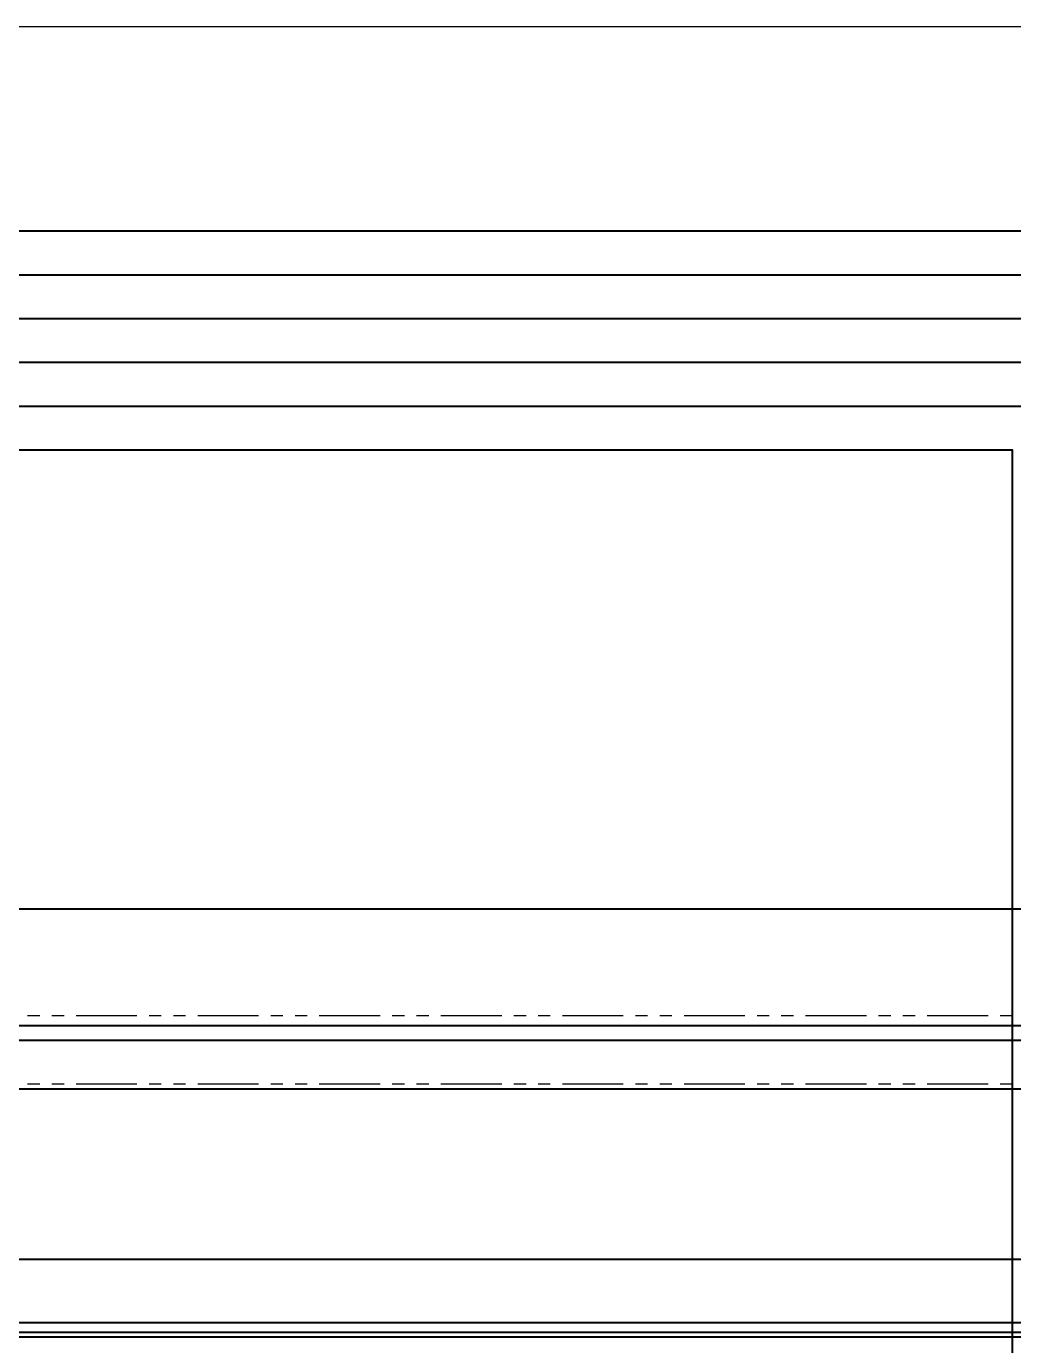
# Model space of a CAD drawing. Header units: metres. Extents: x -12400 to 1, y 0 to 106422.
# Drawn here: x -12275.84 to -12265.69, y 106348.48 to 106362.04 of the extents above; entities that cross this region are included whole.
import ezdxf

# ---------------------------------------------------------------- set-up
doc = ezdxf.new("R2010")
doc.units = ezdxf.units.M
doc.header["$PDMODE"] = 35
doc.linetypes.add('CENTER', pattern=[2, 1.25, -0.25, 0.25, -0.25])
doc.linetypes.add('PHANTOM2', pattern=[1.25, 0.625, -0.125, 0.125, -0.125, 0.125, -0.125])
for name, color, linetype, lineweight in [('DIM 001', 251, 'Continuous', 13), ('grid', 1, 'CENTER', 15), ('TBLOCK-BORDER-OUTSIDE', 240, 'Continuous', 0)]:
    doc.layers.add(name, color=color, linetype=linetype, lineweight=lineweight)
doc.layers.add('GUIDELINES', color=206, linetype='Continuous', plot=False)
doc.styles.add('DIMTXT-100', font='arial.ttf')
doc.styles.add('swis721', font='swiss.ttf')
doc.dimstyles.new('D-100', dxfattribs={"dimtxt": 0.2, "dimasz": 0.15, "dimexe": 0.1, "dimexo": 0.1, "dimgap": 0.1, "dimtad": 1, "dimdec": 3, "dimzin": 4, "dimdsep": 46, "dimtxsty": 'DIMTXT-100', "dimblk": 'ARCHTICK', "dimcen": 0.2, "dimdle": 0.1, "dimclrd": 8, "dimclre": 8, "dimclrt": 2, "dimadec": 0, "dimazin": 1, "dimtfac": 1, "dimtdec": 3, "dimtofl": 0, "dimtmove": 2, "dimatfit": 3, "dimfxl": 1, "dimarcsym": 0})
doc.dimstyles.new('DIM 200', dxfattribs={"dimtxt": 200, "dimasz": 1, "dimexe": 0, "dimexo": 40, "dimgap": 50, "dimtad": 1, "dimtoh": 1, "dimdec": 0, "dimlfac": 2, "dimtxsty": 'swis721', "dimblk": 'CIR', "dimcen": 0, "dimclrd": 155, "dimclre": 155, "dimclrt": 4, "dimadec": 0, "dimazin": 0, "dimtfac": 1, "dimtdec": 0, "dimtix": 1, "dimtmove": 1, "dimatfit": 3, "dimldrblk": 'CIR', "dimfxl": 0, "dimarcsym": 0})

# ---------------------------------------------------------------- blocks, each defined once
blk = doc.blocks.new('CIR')
at = {"color": 4}
blk.add_circle((0, 0), 50, dxfattribs=at)
blk = doc.blocks.new('_ArchTick')
at = {"color": 0, "linetype": 'ByBlock', "const_width": 0.15}
blk.add_lwpolyline([(-0.5, -0.5), (0.5, 0.5)], dxfattribs=at)
blk = doc.blocks.new('*D1592')
at = {"layer": 'DEFPOINTS', "color": 0, "transparency": 16777216}
for p in [(-12277.64187663409, 106351.7675394432), (-12277.64187663409, 106351.1175394432), (-12264.35102823609, 106351.1175394432)]:
    blk.add_point(p, dxfattribs=at)
at = {"layer": 'DIM 001', "color": 8, "lineweight": -2, "transparency": 16777216}
for p, q in [((-12264.35102823609, 106351.8675394432), (-12264.35102823609, 106351.0175394432)), ((-12277.54187663409, 106351.7675394432), (-12264.25102823609, 106351.7675394432)), ((-12277.54187663409, 106351.1175394432), (-12264.25102823609, 106351.1175394432))]:
    blk.add_line(p, q, dxfattribs=at)
at = {"layer": 'DIM 001', "color": 8, "lineweight": -2, "transparency": 16777216, "xscale": 0.15, "yscale": 0.15, "zscale": 0.15}
for p, rotation in [((-12264.35102823609, 106351.7675394432), 90), ((-12264.35102823609, 106351.1175394432), 270)]:
    blk.add_blockref('_ArchTick', p, dxfattribs=dict(at, rotation=rotation))
at = {"layer": 'DIM 001', "color": 2, "transparency": 16777216, "insert": (-12264.55102823603, 106351.4425394432), "char_height": 0.2, "attachment_point": 5, "rotation": 90, "style": 'DIMTXT-100'}
blk.add_mtext('.650', dxfattribs=at)
blk = doc.blocks.new('*D1593')
at = {"layer": 'DEFPOINTS', "color": 0, "transparency": 16777216}
for p in [(-12277.64187663409, 106351.1175394432), (-12277.86448194841, 106349.3675394432), (-12264.3510282361, 106349.3675394432)]:
    blk.add_point(p, dxfattribs=at)
at = {"layer": 'DIM 001', "color": 8, "lineweight": -2, "transparency": 16777216}
for p, q in [((-12277.54187663409, 106351.1175394432), (-12264.2510282361, 106351.1175394432)), ((-12264.3510282361, 106351.2175394432), (-12264.3510282361, 106349.2675394432)), ((-12277.76448194841, 106349.3675394432), (-12264.2510282361, 106349.3675394432))]:
    blk.add_line(p, q, dxfattribs=at)
at = {"layer": 'DIM 001', "color": 8, "lineweight": -2, "transparency": 16777216, "xscale": 0.15, "yscale": 0.15, "zscale": 0.15}
for p, rotation in [((-12264.3510282361, 106351.1175394432), 90), ((-12264.3510282361, 106349.3675394432), 270)]:
    blk.add_blockref('_ArchTick', p, dxfattribs=dict(at, rotation=rotation))
at = {"layer": 'DIM 001', "color": 2, "transparency": 16777216, "insert": (-12264.55314283361, 106350.2425394432), "char_height": 0.2, "attachment_point": 5, "rotation": 90, "style": 'DIMTXT-100'}
blk.add_mtext('1.750', dxfattribs=at)
blk = doc.blocks.new('*D1601')
at = {"layer": 'DEFPOINTS', "color": 0, "transparency": 16777216}
for p in [(-12277.86448194841, 106349.3675394432), (-12277.34187663407, 106348.7175394432), (-12264.3510282361, 106348.7175394432)]:
    blk.add_point(p, dxfattribs=at)
at = {"layer": 'DIM 001', "color": 8, "lineweight": -2, "transparency": 16777216}
for p, q in [((-12277.76448194841, 106349.3675394432), (-12264.2510282361, 106349.3675394432)), ((-12264.3510282361, 106349.4675394432), (-12264.3510282361, 106348.6175394432)), ((-12277.24187663407, 106348.7175394432), (-12264.2510282361, 106348.7175394432))]:
    blk.add_line(p, q, dxfattribs=at)
at = {"layer": 'DIM 001', "color": 8, "lineweight": -2, "transparency": 16777216, "xscale": 0.15, "yscale": 0.15, "zscale": 0.15}
for p, rotation in [((-12264.3510282361, 106349.3675394432), 90), ((-12264.3510282361, 106348.7175394432), 270)]:
    blk.add_blockref('_ArchTick', p, dxfattribs=dict(at, rotation=rotation))
at = {"layer": 'DIM 001', "color": 2, "transparency": 16777216, "insert": (-12264.55102823603, 106349.0425394432), "char_height": 0.2, "attachment_point": 5, "rotation": 90, "style": 'DIMTXT-100'}
blk.add_mtext('.650', dxfattribs=at)
blk = doc.blocks.new('*D1602')
at = {"layer": 'DEFPOINTS', "color": 0, "transparency": 16777216}
for p in [(-12277.34187663407, 106348.5675394432), (-12277.86448194843, 106348.0175394432), (-12264.35102823609, 106348.0175394432)]:
    blk.add_point(p, dxfattribs=at)
at = {"layer": 'DIM 001', "color": 8, "lineweight": -2, "transparency": 16777216}
for p, q in [((-12264.35102823609, 106348.6675394433), (-12264.35102823609, 106347.9175394432)), ((-12277.24187663407, 106348.5675394432), (-12264.25102823609, 106348.5675394432)), ((-12277.76448194843, 106348.0175394432), (-12264.25102823609, 106348.0175394432))]:
    blk.add_line(p, q, dxfattribs=at)
at = {"layer": 'DIM 001', "color": 8, "lineweight": -2, "transparency": 16777216, "xscale": 0.15, "yscale": 0.15, "zscale": 0.15}
for p, rotation in [((-12264.35102823609, 106348.5675394432), 90), ((-12264.35102823609, 106348.0175394432), 270)]:
    blk.add_blockref('_ArchTick', p, dxfattribs=dict(at, rotation=rotation))
at = {"layer": 'DIM 001', "color": 2, "transparency": 16777216, "insert": (-12264.55102823603, 106348.2925394432), "char_height": 0.2, "attachment_point": 5, "rotation": 90, "style": 'DIMTXT-100'}
blk.add_mtext('.550', dxfattribs=at)
blk = doc.blocks.new('*D1598')
at = {"layer": 'DEFPOINTS', "color": 0, "transparency": 16777216}
for p in [(-12276.61448194844, 106348.6175394432), (-12265.25102823609, 106348.6175394432), (-12276.61448194844, 106345.6175394432)]:
    blk.add_point(p, dxfattribs=at)
at = {"layer": 'DIM 001', "color": 8, "lineweight": -2, "transparency": 16777216}
for p, q in [((-12265.25102823609, 106345.5175394432), (-12265.25102823609, 106348.7175394432)), ((-12276.51448194844, 106348.6175394432), (-12265.15102823609, 106348.6175394432)), ((-12276.51448194844, 106345.6175394432), (-12265.15102823609, 106345.6175394432))]:
    blk.add_line(p, q, dxfattribs=at)
at = {"layer": 'DIM 001', "color": 8, "lineweight": -2, "transparency": 16777216, "xscale": 0.15, "yscale": 0.15, "zscale": 0.15}
for p, rotation in [((-12265.25102823609, 106348.6175394432), 90), ((-12265.25102823609, 106345.6175394432), 270)]:
    blk.add_blockref('_ArchTick', p, dxfattribs=dict(at, rotation=rotation))
at = {"layer": 'DIM 001', "color": 2, "transparency": 16777216, "insert": (-12265.45321104643, 106347.1175394432), "char_height": 0.2, "attachment_point": 5, "rotation": 90, "style": 'DIMTXT-100'}
blk.add_mtext('3.000', dxfattribs=at)
blk = doc.blocks.new('*D1599')
at = {"layer": 'DEFPOINTS', "color": 0, "transparency": 16777216}
for p in [(-12276.61448194844, 106351.6175394432), (-12265.25102823609, 106351.6175394432), (-12276.61448194844, 106348.6175394432)]:
    blk.add_point(p, dxfattribs=at)
at = {"layer": 'DIM 001', "color": 8, "lineweight": -2, "transparency": 16777216}
for p, q in [((-12265.25102823609, 106348.5175394432), (-12265.25102823609, 106351.7175394432)), ((-12276.51448194844, 106351.6175394432), (-12265.15102823609, 106351.6175394432)), ((-12276.51448194844, 106348.6175394432), (-12265.15102823609, 106348.6175394432))]:
    blk.add_line(p, q, dxfattribs=at)
at = {"layer": 'DIM 001', "color": 8, "lineweight": -2, "transparency": 16777216, "xscale": 0.15, "yscale": 0.15, "zscale": 0.15}
for p, rotation in [((-12265.25102823609, 106351.6175394432), 90), ((-12265.25102823609, 106348.6175394432), 270)]:
    blk.add_blockref('_ArchTick', p, dxfattribs=dict(at, rotation=rotation))
at = {"layer": 'DIM 001', "color": 2, "transparency": 16777216, "insert": (-12265.45321104643, 106350.1175394432), "char_height": 0.2, "attachment_point": 5, "rotation": 90, "style": 'DIMTXT-100'}
blk.add_mtext('3.000', dxfattribs=at)
blk = doc.blocks.new('*D1616')
at = {"layer": 'DEFPOINTS', "color": 0, "transparency": 16777216}
for p in [(-12276.14187663409, 106352.9675394432), (-12265.25102823609, 106352.9675394432), (-12276.61448194844, 106351.6175394432)]:
    blk.add_point(p, dxfattribs=at)
at = {"layer": 'DIM 001', "color": 8, "lineweight": -2, "transparency": 16777216}
for p, q in [((-12265.25102823609, 106351.5175394432), (-12265.25102823609, 106353.0675394432)), ((-12276.04187663409, 106352.9675394432), (-12265.15102823609, 106352.9675394432)), ((-12276.51448194844, 106351.6175394432), (-12265.15102823609, 106351.6175394432))]:
    blk.add_line(p, q, dxfattribs=at)
at = {"layer": 'DIM 001', "color": 8, "lineweight": -2, "transparency": 16777216, "xscale": 0.15, "yscale": 0.15, "zscale": 0.15}
for p, rotation in [((-12265.25102823609, 106352.9675394432), 90), ((-12265.25102823609, 106351.6175394432), 270)]:
    blk.add_blockref('_ArchTick', p, dxfattribs=dict(at, rotation=rotation))
at = {"layer": 'DIM 001', "color": 2, "transparency": 16777216, "insert": (-12265.45321104643, 106352.2925394432), "char_height": 0.2, "attachment_point": 5, "rotation": 90, "style": 'DIMTXT-100'}
blk.add_mtext('1.350', dxfattribs=at)
blk = doc.blocks.new('A$Ceba0e023')
at = {"layer": 'TBLOCK-BORDER-OUTSIDE'}
blk.add_line((4.010526315688367, 48.42710526427254), (73.69342105266787, 48.42710526427254), dxfattribs=at)
blk.add_lwpolyline([(73.69342105253327, 2.506578948481547), (4.010526315688367, 2.506578948481547), (4.010526315688367, 48.42710526427254), (73.69342105253327, 48.42710526427254)], close=True, dxfattribs=at)
blk = doc.blocks.new('A$C26a86990')
at = {"color": 6, "linetype": 'PHANTOM2'}
for points in [[(8.040848397993614, 23.78099999995902), (-45.68326234439519, 23.78099999995902)], [(8.040848397993614, 23.08099999996193), (-45.10513663638449, 23.08099999996193)]]:
    blk.add_leader(points, dimstyle='DIM 200', override={"dimasz": 0.002, "dimgap": 60, "dimtad": 0}, dxfattribs=at)

msp = doc.modelspace()

# ---------------------------------------------------------------- linework, layer by layer
at = {"layer": 'GUIDELINES'}
for points in [[(-12317.17513897847, 106359.9365394432), (-12263.45102823608, 106359.9365394432), (-12263.45102823608, 106323.0483887092), (-12317.17513897847, 106323.0483887092)], [(-12316.72513897847, 106359.4865394432), (-12263.90102823609, 106359.4865394432), (-12263.90102823609, 106323.4983887092), (-12316.72513897847, 106323.4983887092)], [(-12316.27513897847, 106359.0365394432), (-12264.35102823609, 106359.0365394432), (-12264.35102823609, 106323.9483887092), (-12316.27513897847, 106323.9483887092)], [(-12315.82513897847, 106358.5865394432), (-12264.80102823609, 106358.5865394432), (-12264.80102823609, 106324.3983887092), (-12315.82513897847, 106324.3983887092)], [(-12315.37513897847, 106358.1365394432), (-12265.25102823609, 106358.1365394432), (-12265.25102823609, 106324.8483887092), (-12315.37513897847, 106324.8483887092)], [(-12314.92513897847, 106357.6865394432), (-12265.70102823609, 106357.6865394432), (-12265.70102823609, 106325.2983887092), (-12314.92513897847, 106325.2983887092)]]:
    msp.add_lwpolyline(points, close=True, dxfattribs=at)

# ---------------------------------------------------------------- block references
at = {"xscale": 0.999738737056323, "yscale": 0.999738737056323, "zscale": 0.999738737056323}
msp.add_blockref('A$Ceba0e023', (-12324.04650369743, 106313.6244439411), dxfattribs=at)
at = {"layer": 'grid'}
msp.add_blockref('A$C26a86990', (-12271.49187663408, 106328.0865394432), dxfattribs=at)

# ---------------------------------------------------------------- dimensions: what is measured, and where the dimension line sits
at = {"layer": 'DIM 001'}
for base, p1, p2, picture, middle in [((-12265.25102823609, 106352.9675394432), (-12276.61448194844, 106351.6175394432), (-12276.14187663409, 106352.9675394432), '*D1616', (-12265.45321104643, 106352.2925394432)), ((-12265.25102823609, 106351.6175394432), (-12276.61448194844, 106348.6175394432), (-12276.61448194844, 106351.6175394432), '*D1599', (-12265.45321104643, 106350.1175394432)), ((-12264.3510282361, 106349.3675394432), (-12277.64187663409, 106351.1175394432), (-12277.86448194841, 106349.3675394432), '*D1593', (-12264.55314283361, 106350.2425394432)), ((-12265.25102823609, 106348.6175394432), (-12276.61448194844, 106345.6175394432), (-12276.61448194844, 106348.6175394432), '*D1598', (-12265.45321104643, 106347.1175394432))]:
    dim = msp.add_linear_dim(base=base, p1=p1, p2=p2, angle=90, dimstyle='D-100', dxfattribs=at)
    dim.commit()
    dim.dimension.update_dxf_attribs({"geometry": picture, "text_midpoint": middle})
for base, p1, p2, picture, middle in [((-12264.35102823609, 106351.1175394432), (-12277.64187663409, 106351.7675394432), (-12277.64187663409, 106351.1175394432), '*D1592', (-12264.55102823603, 106351.4425394432)), ((-12264.3510282361, 106348.7175394432), (-12277.86448194841, 106349.3675394432), (-12277.34187663406, 106348.7175394432), '*D1601', (-12264.55102823603, 106349.0425394432)), ((-12264.35102823609, 106348.0175394432), (-12277.34187663407, 106348.5675394432), (-12277.86448194843, 106348.0175394432), '*D1602', (-12264.55102823603, 106348.2925394432))]:
    dim = msp.add_linear_dim(base=base, p1=p1, p2=p2, angle=90, dimstyle='D-100', dxfattribs=at)
    dim.commit()
    dim.dimension.update_dxf_attribs({"geometry": picture, "text_midpoint": middle, "dimtype": 160})

doc.saveas('drawing.dxf')
